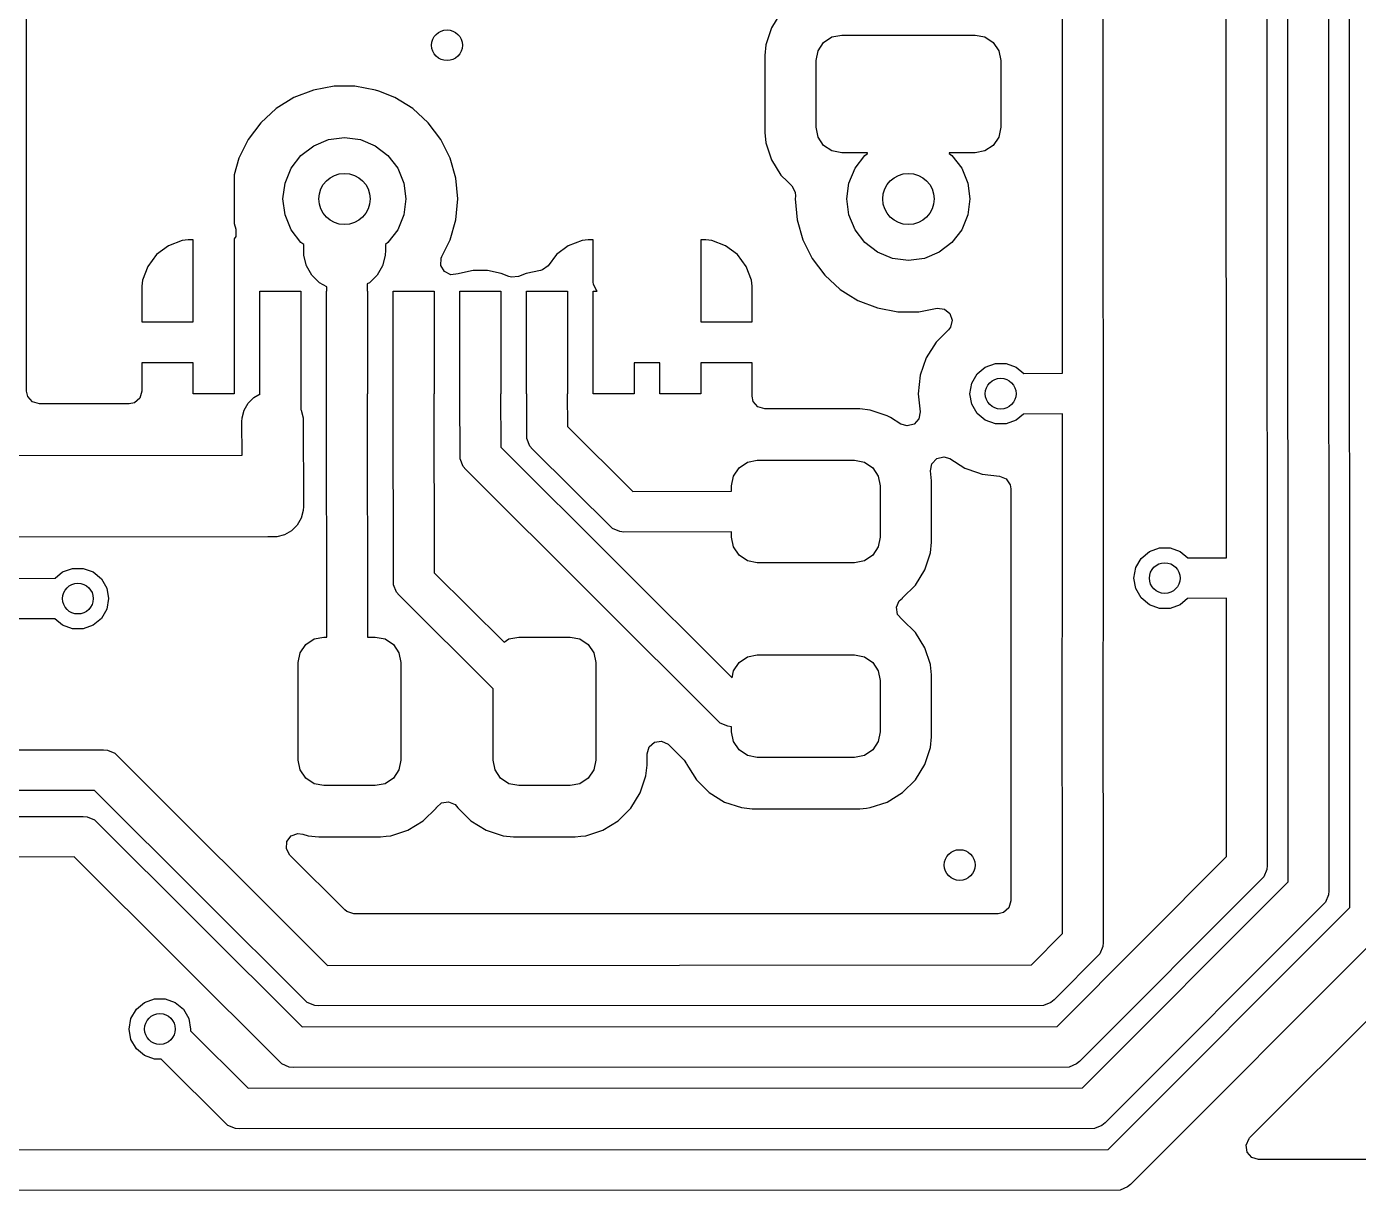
# Model space of a CAD drawing. Extents: x 123.7 to 187.7, y -113.5 to -73.6.
# Drawn here: x 160.58 to 173.57, y -99.71 to -88.36 of the extents above; entities that cross this region are included whole.
import ezdxf

# ---------------------------------------------------------------- set-up
doc = ezdxf.new("R2010")
doc.units = 0
doc.layers.add('BLACK', color=7, linetype='CONTINUOUS')

msp = doc.modelspace()

# ---------------------------------------------------------------- linework, layer by layer
at = {"layer": 'BLACK', "linetype": 'CONTINUOUS'}
for p, q in [((160.578, -91.9155), (160.578, -84.862083)), ((171.073657, -85.200982), (171.0775, -94.34)), ((170.680233, -91.740903), (170.677532, -85.318351)), ((173.481294, -96.953481), (173.477529, -87.117906)), ((173.273657, -87.24951), (173.2775, -96.791472)), ((172.881292, -96.704976), (172.877531, -87.366436)), ((172.673657, -87.498038), (172.6775, -96.542944)), ((172.28005, -93.540904), (172.277533, -87.614965)), ((167.934789, -88.221342), (167.842687, -88.370663)), ((167.842615, -88.37088), (167.787501, -88.537203)), ((167.842685, -88.370668), (167.842615, -88.37088)), ((167.842687, -88.370663), (167.842685, -88.370668)), ((168.431829, -88.45903), (168.5275, -88.44)), ((168.5275, -88.44), (169.8275, -88.44)), ((169.8275, -88.44), (169.923171, -88.45903)), ((167.7875, -88.537204), (167.777, -88.639983)), ((167.787501, -88.537204), (167.7875, -88.537204)), ((167.787501, -88.537203), (167.787501, -88.537204)), ((168.29653, -88.594329), (168.350723, -88.513223)), ((168.350723, -88.513223), (168.431829, -88.45903)), ((169.923171, -88.45903), (170.004277, -88.513223)), ((170.004277, -88.513223), (170.05847, -88.594329)), ((167.777, -88.639983), (167.777, -89.390001)), ((168.2775, -88.69), (168.29653, -88.594329)), ((168.2775, -89.34), (168.2775, -88.69)), ((170.05847, -88.594329), (170.0775, -88.69)), ((170.0775, -88.69), (170.0775, -89.34)), ((163.575524, -88.9395), (163.375044, -88.976976)), ((163.779476, -88.9395), (163.575524, -88.9395)), ((163.979956, -88.976976), (163.779476, -88.9395)), ((163.184857, -89.050655), (163.01146, -89.158017)), ((163.184864, -89.050651), (163.184857, -89.050655)), ((163.375041, -88.976977), (163.184864, -89.050651)), ((163.375044, -88.976976), (163.375041, -88.976976)), ((163.375041, -88.976976), (163.375041, -88.976977)), ((164.012284, -88.9895), (163.979956, -88.976976)), ((164.170135, -89.050651), (164.012284, -88.9895)), ((164.170142, -89.050655), (164.170135, -89.050651)), ((164.343539, -89.158017), (164.170142, -89.050655)), ((163.011458, -89.158019), (162.860737, -89.295418)), ((163.01146, -89.158017), (163.011458, -89.158019)), ((164.343541, -89.158019), (164.343539, -89.158017)), ((164.494262, -89.295418), (164.343541, -89.158019)), ((162.860737, -89.295418), (162.737827, -89.458178)), ((164.494264, -89.295421), (164.494262, -89.295418)), ((164.617173, -89.458179), (164.494264, -89.295421)), ((168.29653, -89.435671), (168.2775, -89.34)), ((170.0775, -89.34), (170.05847, -89.435671)), ((162.737827, -89.458178), (162.646922, -89.640739)), ((163.3775, -89.520385), (163.522209, -89.460445)), ((163.522209, -89.460445), (163.6775, -89.44)), ((163.6775, -89.44), (163.832791, -89.460445)), ((163.832791, -89.460445), (163.9775, -89.520385)), ((164.634739, -89.493457), (164.617173, -89.458179)), ((167.777, -89.390001), (167.777001, -89.390019)), ((167.777001, -89.390019), (167.7875, -89.492796)), ((168.350723, -89.516777), (168.29653, -89.435671)), ((170.05847, -89.435671), (170.004277, -89.516777)), ((163.157885, -89.74), (163.253236, -89.615736)), ((163.253236, -89.615736), (163.3775, -89.520385)), ((163.9775, -89.520385), (164.101764, -89.615736)), ((164.101764, -89.615736), (164.197115, -89.74)), ((164.707823, -89.64023), (164.634739, -89.493457)), ((167.7875, -89.492796), (167.787501, -89.492799)), ((167.787501, -89.492799), (167.838565, -89.646897)), ((168.431829, -89.57097), (168.350723, -89.516777)), ((168.5275, -89.59), (168.431829, -89.57097)), ((168.779327, -89.59), (168.5275, -89.59)), ((168.657885, -89.74), (168.753236, -89.615736)), ((168.753236, -89.615736), (168.779344, -89.595702)), ((168.779344, -89.595702), (168.779327, -89.59)), ((169.8275, -89.59), (169.57607, -89.59)), ((169.57607, -89.59), (169.576089, -89.596035)), ((169.576089, -89.596035), (169.601764, -89.615736)), ((169.601764, -89.615736), (169.697115, -89.74)), ((169.923171, -89.57097), (169.8275, -89.59)), ((170.004277, -89.516777), (169.923171, -89.57097)), ((162.646917, -89.640752), (162.600782, -89.802892)), ((162.646922, -89.640739), (162.646917, -89.640752)), ((163.097945, -89.884709), (163.157885, -89.74)), ((164.197115, -89.74), (164.257055, -89.884709)), ((164.708082, -89.64075), (164.707823, -89.64023)), ((164.763897, -89.836917), (164.708082, -89.64075)), ((167.838565, -89.646897), (167.842686, -89.659334)), ((167.842686, -89.659334), (167.934788, -89.808656)), ((168.597945, -89.884709), (168.657885, -89.74)), ((169.697115, -89.74), (169.757055, -89.884709)), ((162.600782, -89.802892), (162.601282, -90.278859)), ((164.782715, -90.04), (164.763897, -89.836917)), ((167.934788, -89.808656), (167.997138, -89.871006)), ((167.997138, -89.871006), (168.039083, -89.912951)), ((163.0775, -90.04), (163.097945, -89.884709)), ((164.257055, -89.884709), (164.2775, -90.04)), ((168.039083, -89.912951), (168.072567, -89.974274)), ((168.072567, -89.974274), (168.074872, -90.01207)), ((168.5775, -90.04), (168.597945, -89.884709)), ((169.757055, -89.884709), (169.7775, -90.04)), ((163.097945, -90.195291), (163.0775, -90.04)), ((164.2775, -90.04), (164.257055, -90.195291)), ((164.763897, -90.243083), (164.782715, -90.04)), ((168.074872, -90.01207), (168.072285, -90.039995)), ((168.072285, -90.039995), (168.072285, -90.04)), ((168.072285, -90.04), (168.091102, -90.243082)), ((168.597945, -90.195291), (168.5775, -90.04)), ((169.7775, -90.04), (169.757055, -90.195291)), ((163.157885, -90.34), (163.097945, -90.195291)), ((164.257055, -90.195291), (164.197115, -90.34)), ((164.708082, -90.43925), (164.763897, -90.243083)), ((168.091102, -90.243082), (168.146917, -90.439247)), ((168.657885, -90.34), (168.597945, -90.195291)), ((169.757055, -90.195291), (169.697115, -90.34)), ((162.601282, -90.278859), (162.617303, -90.335168)), ((162.617303, -90.335168), (162.616715, -90.405035)), ((163.253236, -90.464264), (163.157885, -90.34)), ((164.197115, -90.34), (164.101764, -90.464264)), ((168.753236, -90.464264), (168.657885, -90.34)), ((169.697115, -90.34), (169.601764, -90.464264)), ((161.960406, -90.496649), (161.845312, -90.582809)), ((161.960413, -90.496645), (161.960406, -90.496649)), ((162.09512, -90.446403), (161.960413, -90.496645)), ((162.095127, -90.446401), (162.09512, -90.446403)), ((162.154655, -90.44), (162.095127, -90.446401)), ((162.2025, -90.44), (162.154655, -90.44)), ((162.2025, -90.94), (162.2025, -90.44)), ((162.616715, -90.405035), (162.6025, -90.428765)), ((162.6025, -90.428765), (162.6025, -90.847981)), ((163.280257, -90.484998), (163.253236, -90.464264)), ((163.280922, -90.59221), (163.280257, -90.484998)), ((164.101764, -90.464264), (164.077147, -90.483152)), ((164.077147, -90.483152), (164.0775, -90.54)), ((164.636599, -90.582809), (164.708082, -90.43925)), ((165.860406, -90.496649), (165.745312, -90.582809)), ((165.860413, -90.496645), (165.860406, -90.496649)), ((165.99512, -90.446403), (165.860413, -90.496645)), ((165.995127, -90.446401), (165.99512, -90.446403)), ((166.054655, -90.44), (165.995127, -90.446401)), ((166.1025, -90.44), (166.054655, -90.44)), ((166.1025, -90.847981), (166.1025, -90.44)), ((167.200344, -90.44), (167.1525, -90.44)), ((167.1525, -90.44), (167.1525, -90.94)), ((167.259872, -90.446401), (167.200344, -90.44)), ((167.259879, -90.446403), (167.259872, -90.446401)), ((167.394586, -90.496645), (167.259879, -90.446403)), ((167.394593, -90.496649), (167.394586, -90.496645)), ((167.509687, -90.582809), (167.394593, -90.496649)), ((168.146917, -90.439247), (168.146922, -90.43926)), ((168.146922, -90.43926), (168.237827, -90.621821)), ((168.8775, -90.559615), (168.753236, -90.464264)), ((169.601764, -90.464264), (169.4775, -90.559615)), ((161.845309, -90.582812), (161.759149, -90.697906)), ((161.845312, -90.582809), (161.845309, -90.582812)), ((163.307948, -90.693073), (163.280922, -90.59221)), ((164.074078, -90.59221), (164.047052, -90.693073)), ((164.0775, -90.54), (164.074078, -90.59221)), ((164.617995, -90.687732), (164.62049, -90.617907)), ((164.62049, -90.617907), (164.627144, -90.601796)), ((164.627144, -90.601796), (164.636599, -90.582809)), ((165.745312, -90.582809), (165.664273, -90.691062)), ((167.50969, -90.582812), (167.509687, -90.582809)), ((167.59585, -90.697906), (167.50969, -90.582812)), ((168.237827, -90.621821), (168.360737, -90.784581)), ((169.022209, -90.619555), (168.8775, -90.559615)), ((169.1775, -90.64), (169.022209, -90.619555)), ((169.332791, -90.619555), (169.1775, -90.64)), ((169.4775, -90.559615), (169.332791, -90.619555)), ((161.759145, -90.697913), (161.708903, -90.83262)), ((161.759149, -90.697906), (161.759145, -90.697913)), ((163.360159, -90.783505), (163.307948, -90.693073)), ((163.433995, -90.857341), (163.360159, -90.783505)), ((163.994841, -90.783505), (163.921005, -90.857341)), ((164.047052, -90.693073), (163.994841, -90.783505)), ((164.653647, -90.747822), (164.617995, -90.687732)), ((164.716125, -90.779097), (164.653647, -90.747822)), ((164.785593, -90.77163), (164.716125, -90.779097)), ((164.798172, -90.76642), (164.785593, -90.77163)), ((164.798173, -90.766419), (164.798172, -90.76642)), ((164.798175, -90.766419), (164.798173, -90.766419)), ((164.798178, -90.766418), (164.798175, -90.766419)), ((164.933505, -90.7395), (164.798178, -90.766418)), ((164.933507, -90.7395), (164.933505, -90.7395)), ((165.071493, -90.7395), (164.933507, -90.7395)), ((165.071495, -90.7395), (165.071493, -90.7395)), ((165.206821, -90.766418), (165.071495, -90.7395)), ((165.206828, -90.76642), (165.206821, -90.766418)), ((165.280055, -90.796751), (165.206828, -90.76642)), ((165.448172, -90.76642), (165.374949, -90.796749)), ((165.448174, -90.766419), (165.448172, -90.76642)), ((165.448178, -90.766418), (165.448174, -90.766419)), ((165.589199, -90.738367), (165.448178, -90.766418)), ((165.608339, -90.732932), (165.589199, -90.738367)), ((165.664273, -90.691062), (165.608339, -90.732932)), ((167.595854, -90.697913), (167.59585, -90.697906)), ((167.646096, -90.83262), (167.595854, -90.697913)), ((168.360737, -90.784581), (168.511458, -90.92198)), ((161.708901, -90.832627), (161.7025, -90.892155)), ((161.7025, -90.892155), (161.7025, -91.24)), ((161.708903, -90.83262), (161.708901, -90.832627)), ((162.6025, -90.847981), (162.601881, -90.850088)), ((162.601881, -90.850088), (162.601976, -90.94)), ((163.503898, -90.8977), (163.433995, -90.857341)), ((163.504077, -90.94), (163.503898, -90.8977)), ((163.921005, -90.857341), (163.9001, -90.869409)), ((163.9001, -90.869409), (163.900398, -90.94)), ((165.305482, -90.804217), (165.280055, -90.796751)), ((165.374949, -90.796749), (165.305482, -90.804217)), ((166.105334, -90.874339), (166.1025, -90.847981)), ((166.138819, -90.935662), (166.105334, -90.874339)), ((167.646098, -90.832627), (167.646096, -90.83262)), ((167.652499, -90.892155), (167.646098, -90.832627)), ((167.6525, -90.892172), (167.652499, -90.892155)), ((167.6525, -91.24), (167.6525, -90.892172)), ((162.2025, -91.24), (162.2025, -90.94)), ((162.601976, -90.94), (162.6025, -90.94)), ((162.6025, -90.94), (162.6025, -91.94)), ((162.8525, -91.94), (162.8525, -90.94)), ((162.8525, -90.94), (163.2525, -90.94)), ((163.2525, -90.94), (163.2525, -91.94)), ((163.5025, -91.94), (163.5025, -90.94)), ((163.5025, -90.94), (163.504077, -90.94)), ((163.900398, -90.94), (163.9025, -90.94)), ((163.9025, -90.94), (163.9025, -91.94)), ((164.1525, -91.94), (164.1525, -90.94)), ((164.1525, -90.94), (164.5525, -90.94)), ((164.5525, -90.94), (164.5525, -91.94)), ((164.8025, -91.94), (164.8025, -90.94)), ((164.8025, -90.94), (165.2025, -90.94)), ((165.2025, -90.94), (165.2025, -91.94)), ((165.4525, -91.94), (165.4525, -90.94)), ((165.4525, -90.94), (165.8525, -90.94)), ((165.8525, -90.94), (165.8525, -91.94)), ((166.1025, -91.94), (166.1025, -90.94)), ((166.1025, -90.94), (166.143157, -90.94)), ((166.143157, -90.94), (166.138819, -90.935662)), ((167.1525, -90.94), (167.1525, -91.24)), ((168.511458, -90.92198), (168.51146, -90.921982)), ((168.51146, -90.921982), (168.590083, -90.970663)), ((168.590083, -90.970663), (168.684863, -91.029348)), ((168.684863, -91.029348), (168.875044, -91.103024)), ((168.875044, -91.103024), (169.075524, -91.1405)), ((169.075524, -91.1405), (169.075526, -91.1405)), ((169.075526, -91.1405), (169.279474, -91.1405)), ((169.279474, -91.1405), (169.279476, -91.1405)), ((169.279476, -91.1405), (169.45832, -91.107068)), ((169.45832, -91.107068), (169.527832, -91.114099)), ((169.527832, -91.114099), (169.58251, -91.157596)), ((169.58251, -91.157596), (169.604993, -91.22375)), ((161.7025, -91.24), (162.2025, -91.24)), ((167.1525, -91.24), (167.6525, -91.24)), ((169.58814, -91.291557), (169.568784, -91.316638)), ((169.604993, -91.22375), (169.58814, -91.291557)), ((169.568784, -91.316638), (169.447683, -91.437739)), ((169.447683, -91.437739), (169.351711, -91.590476)), ((162.2025, -91.64), (161.7025, -91.64)), ((161.7025, -91.64), (161.7025, -91.9155)), ((162.2025, -91.94), (162.2025, -91.64)), ((166.7525, -91.64), (166.5025, -91.64)), ((166.5025, -91.64), (166.5025, -91.94)), ((166.7525, -91.94), (166.7525, -91.64)), ((167.6525, -91.64), (167.1525, -91.64)), ((167.1525, -91.64), (167.1525, -91.94)), ((167.6525, -91.9655), (167.6525, -91.64)), ((169.351711, -91.590476), (169.292131, -91.760745)), ((169.847687, -91.747164), (169.9275, -91.680192)), ((169.9275, -91.680192), (170.025406, -91.644558)), ((170.025406, -91.644558), (170.129594, -91.644558)), ((170.129594, -91.644558), (170.2275, -91.680192)), ((170.2275, -91.680192), (170.301917, -91.742636)), ((169.29213, -91.76075), (169.271935, -91.939996)), ((169.292131, -91.760745), (169.29213, -91.76075)), ((169.795592, -91.837394), (169.847687, -91.747164)), ((170.301917, -91.742636), (170.680233, -91.740903)), ((160.589206, -91.967011), (160.578, -91.9155)), ((161.7025, -91.9155), (161.682815, -91.982539)), ((162.6025, -91.94), (162.2025, -91.94)), ((162.794872, -91.976994), (162.854404, -91.942622)), ((162.854395, -91.94), (162.8525, -91.94)), ((162.854404, -91.942622), (162.854395, -91.94)), ((163.2525, -91.94), (163.2507, -91.94)), ((163.2507, -91.94), (163.251284, -92.094342)), ((163.503032, -91.94), (163.5025, -91.94)), ((163.505557, -94.315), (163.503032, -91.94)), ((163.9025, -91.94), (163.89923, -91.94)), ((163.89923, -91.94), (163.901756, -94.315)), ((164.153313, -91.94), (164.1525, -91.94)), ((164.156343, -93.804018), (164.153313, -91.94)), ((164.5525, -91.94), (164.549533, -91.94)), ((164.549533, -91.94), (164.552373, -93.687095)), ((164.804189, -91.94), (164.8025, -91.94)), ((164.806343, -92.577546), (164.804189, -91.94)), ((165.2025, -91.94), (165.200478, -91.94)), ((165.200478, -91.94), (165.202236, -92.460662)), ((165.454546, -91.94), (165.4525, -91.94)), ((165.456343, -92.379018), (165.454546, -91.94)), ((165.8525, -91.94), (165.850863, -91.94)), ((165.850863, -91.94), (165.852179, -92.261654)), ((166.5025, -91.94), (166.1025, -91.94)), ((167.1525, -91.94), (166.7525, -91.94)), ((169.271935, -91.939996), (169.271935, -91.940004)), ((169.271935, -91.940004), (169.291878, -92.117014)), ((169.7775, -91.94), (169.795592, -91.837394)), ((169.795592, -92.042606), (169.7775, -91.94)), ((160.634961, -92.019815), (160.589206, -91.967011)), ((160.702, -92.0395), (160.634961, -92.019815)), ((161.5785, -92.0395), (160.702, -92.0395)), ((161.630011, -92.028294), (161.5785, -92.0395)), ((161.682815, -91.982539), (161.630011, -92.028294)), ((162.700336, -92.100195), (162.739494, -92.032372)), ((162.739494, -92.032372), (162.794872, -91.976994)), ((167.663706, -92.017011), (167.6525, -91.9655)), ((167.709461, -92.069815), (167.663706, -92.017011)), ((167.7765, -92.0895), (167.709461, -92.069815)), ((169.847687, -92.132836), (169.795592, -92.042606)), ((162.6775, -92.215), (162.680067, -92.175842)), ((162.680067, -92.175842), (162.700336, -92.100195)), ((163.251284, -92.094342), (163.254664, -92.100195)), ((163.254664, -92.100195), (163.274933, -92.175842)), ((163.274933, -92.175842), (163.2775, -93.04)), ((168.702516, -92.0895), (167.7765, -92.0895)), ((168.805295, -92.1), (168.702516, -92.0895)), ((168.805297, -92.100001), (168.805295, -92.1)), ((168.970362, -92.154698), (168.805297, -92.100001)), ((168.971831, -92.155185), (168.970362, -92.154698)), ((168.971836, -92.155187), (168.971831, -92.155185)), ((169.001221, -92.173312), (168.971836, -92.155187)), ((169.103562, -92.236436), (169.001221, -92.173312)), ((169.279823, -92.185836), (169.232474, -92.237215)), ((169.291878, -92.117014), (169.279823, -92.185836)), ((169.9275, -92.199808), (169.847687, -92.132836)), ((170.025406, -92.235442), (169.9275, -92.199808)), ((170.2275, -92.199808), (170.129594, -92.235442)), ((170.299989, -92.13898), (170.2275, -92.199808)), ((170.6804, -92.137238), (170.299989, -92.13898)), ((170.68131, -94.301313), (170.6804, -92.137238)), ((162.678466, -92.540238), (162.6775, -92.215)), ((165.852179, -92.261654), (166.488534, -92.893578)), ((169.164863, -92.254839), (169.103562, -92.236436)), ((169.232474, -92.237215), (169.164863, -92.254839)), ((170.129594, -92.235442), (170.025406, -92.235442)), ((165.202236, -92.460662), (167.458143, -94.711629)), ((165.486206, -92.451114), (165.456343, -92.379018)), ((165.511079, -92.481421), (165.486206, -92.451114)), ((160.245073, -92.543158), (162.678466, -92.540238)), ((164.836206, -92.649642), (164.806343, -92.577546)), ((166.291386, -93.256294), (165.511079, -92.481421)), ((167.606829, -92.60903), (167.7025, -92.59)), ((167.7025, -92.59), (168.6525, -92.59)), ((168.6525, -92.59), (168.748171, -92.60903)), ((169.405742, -92.623158), (169.453623, -92.572274)), ((169.453623, -92.572274), (169.521413, -92.555353)), ((169.521413, -92.555353), (169.582302, -92.574254)), ((169.582302, -92.574254), (169.727978, -92.665789)), ((164.861079, -92.679949), (164.836206, -92.649642)), ((167.342858, -95.156294), (164.861079, -92.679949)), ((167.47153, -92.744329), (167.525723, -92.663223)), ((167.525723, -92.663223), (167.606829, -92.60903)), ((168.748171, -92.60903), (168.829277, -92.663223)), ((168.829277, -92.663223), (168.88347, -92.744329)), ((169.392973, -92.691848), (169.405742, -92.623158)), ((169.402999, -92.789992), (169.392973, -92.691848)), ((169.727978, -92.665789), (169.851917, -92.709157)), ((169.851917, -92.709157), (169.898245, -92.725368)), ((169.898245, -92.725368), (169.89825, -92.725369)), ((169.89825, -92.725369), (170.066883, -92.744369)), ((167.4525, -92.84), (167.47153, -92.744329)), ((167.4525, -92.891535), (167.4525, -92.84)), ((168.88347, -92.744329), (168.9025, -92.84)), ((168.9025, -92.84), (168.9025, -93.34)), ((169.403, -93.390009), (169.402999, -92.789992)), ((170.066883, -92.744369), (170.131297, -92.771435)), ((170.131297, -92.771435), (170.170852, -92.82903)), ((170.170852, -92.82903), (170.177, -92.867589)), ((166.488534, -92.893578), (167.4525, -92.891535)), ((170.177, -92.867589), (170.177, -96.8905)), ((163.274933, -93.079158), (163.254664, -93.154805)), ((163.2775, -93.04), (163.274933, -93.079158)), ((163.215506, -93.222628), (163.160128, -93.278006)), ((163.254664, -93.154805), (163.215506, -93.222628)), ((162.92971, -93.336578), (160.0775, -93.34)), ((162.93243, -93.335849), (162.92971, -93.336578)), ((162.938342, -93.337433), (162.93243, -93.335849)), ((163.016658, -93.337433), (162.938342, -93.337433)), ((163.092305, -93.317164), (163.016658, -93.337433)), ((163.160128, -93.278006), (163.092305, -93.317164)), ((166.363482, -93.286157), (166.291386, -93.256294)), ((166.4025, -93.29), (166.363482, -93.286157)), ((167.4525, -93.287775), (166.4025, -93.29)), ((167.4525, -93.34), (167.4525, -93.287775)), ((167.47153, -93.435671), (167.4525, -93.34)), ((168.9025, -93.34), (168.88347, -93.435671)), ((167.525723, -93.516777), (167.47153, -93.435671)), ((168.88347, -93.435671), (168.829277, -93.516777)), ((169.337314, -93.659334), (169.392499, -93.492797)), ((169.392499, -93.492797), (169.403, -93.390009)), ((171.447687, -93.547164), (171.5275, -93.480192)), ((171.5275, -93.480192), (171.625406, -93.444558)), ((171.625406, -93.444558), (171.729594, -93.444558)), ((171.729594, -93.444558), (171.8275, -93.480192)), ((171.8275, -93.480192), (171.901917, -93.542636)), ((167.606829, -93.57097), (167.525723, -93.516777)), ((167.7025, -93.59), (167.606829, -93.57097)), ((168.6525, -93.59), (167.7025, -93.59)), ((168.748171, -93.57097), (168.6525, -93.59)), ((168.829277, -93.516777), (168.748171, -93.57097)), ((171.3775, -93.74), (171.395592, -93.637394)), ((171.395592, -93.637394), (171.447687, -93.547164)), ((171.901917, -93.542636), (172.28005, -93.540904)), ((160.032113, -93.743432), (160.855355, -93.740729)), ((160.855355, -93.740729), (160.9275, -93.680192)), ((160.9275, -93.680192), (161.025406, -93.644558)), ((161.025406, -93.644558), (161.129594, -93.644558)), ((161.129594, -93.644558), (161.2275, -93.680192)), ((161.2275, -93.680192), (161.307313, -93.747164)), ((161.307313, -93.747164), (161.359408, -93.837394)), ((164.552373, -93.687095), (165.234062, -94.365946)), ((169.245212, -93.808656), (169.337314, -93.659334)), ((171.395592, -93.842606), (171.3775, -93.74)), ((161.359408, -93.837394), (161.3775, -93.94)), ((164.186206, -93.876114), (164.156343, -93.804018)), ((164.211079, -93.906421), (164.186206, -93.876114)), ((169.121156, -93.932712), (169.245212, -93.808656)), ((171.447687, -93.932836), (171.395592, -93.842606)), ((161.3775, -93.94), (161.359408, -94.042606)), ((165.1275, -94.819026), (164.211079, -93.906421)), ((169.060372, -94.024632), (169.088213, -93.960549)), ((169.071596, -94.093594), (169.060372, -94.024632)), ((169.088213, -93.960549), (169.118317, -93.934462)), ((169.118317, -93.934462), (169.121156, -93.932712)), ((171.5275, -93.999808), (171.447687, -93.932836)), ((171.625406, -94.035442), (171.5275, -93.999808)), ((171.8275, -93.999808), (171.729594, -94.035442)), ((171.899989, -93.93898), (171.8275, -93.999808)), ((172.280219, -93.937239), (171.899989, -93.93898)), ((172.281289, -96.456477), (172.280219, -93.937239)), ((160.852677, -94.137023), (159.94613, -94.14)), ((160.9275, -94.199808), (160.852677, -94.137023)), ((161.307313, -94.132836), (161.2275, -94.199808)), ((161.359408, -94.042606), (161.307313, -94.132836)), ((169.115663, -94.142585), (169.071596, -94.093594)), ((169.115489, -94.142807), (169.115663, -94.142585)), ((169.116783, -94.14383), (169.115489, -94.142807)), ((169.118319, -94.145538), (169.116783, -94.14383)), ((169.121156, -94.147288), (169.118319, -94.145538)), ((169.245212, -94.271344), (169.121156, -94.147288)), ((171.729594, -94.035442), (171.625406, -94.035442)), ((161.025406, -94.235442), (160.9275, -94.199808)), ((161.129594, -94.235442), (161.025406, -94.235442)), ((161.2275, -94.199808), (161.129594, -94.235442)), ((169.337314, -94.420666), (169.245212, -94.271344)), ((163.24653, -94.469329), (163.300723, -94.388223)), ((163.300723, -94.388223), (163.381829, -94.33403)), ((163.381829, -94.33403), (163.4775, -94.315)), ((163.4775, -94.315), (163.505557, -94.315)), ((163.901756, -94.315), (163.9775, -94.315)), ((163.9775, -94.315), (164.073171, -94.33403)), ((164.073171, -94.33403), (164.154277, -94.388223)), ((164.154277, -94.388223), (164.20847, -94.469329)), ((165.234062, -94.365946), (165.281829, -94.33403)), ((165.281829, -94.33403), (165.3775, -94.315)), ((165.3775, -94.315), (165.8775, -94.315)), ((165.8775, -94.315), (165.973171, -94.33403)), ((165.973171, -94.33403), (166.054277, -94.388223)), ((166.054277, -94.388223), (166.10847, -94.469329)), ((169.391485, -94.584144), (169.337314, -94.420666)), ((170.6775, -94.34), (170.68131, -94.301313)), ((170.681182, -97.20856), (170.6775, -94.34)), ((171.0775, -94.34), (171.073755, -94.378013)), ((171.073755, -94.378013), (171.0775, -97.294416)), ((163.2275, -94.565), (163.24653, -94.469329)), ((164.20847, -94.469329), (164.2275, -94.565)), ((166.10847, -94.469329), (166.1275, -94.565)), ((167.525723, -94.563223), (167.606829, -94.50903)), ((167.606829, -94.50903), (167.7025, -94.49)), ((167.7025, -94.49), (168.6525, -94.49)), ((168.6525, -94.49), (168.748171, -94.50903)), ((168.748171, -94.50903), (168.829277, -94.563223)), ((163.2275, -95.515), (163.2275, -94.565)), ((164.2275, -94.565), (164.2275, -95.515)), ((166.1275, -94.565), (166.1275, -95.515)), ((167.458143, -94.711629), (167.47153, -94.644329)), ((167.47153, -94.644329), (167.525723, -94.563223)), ((168.829277, -94.563223), (168.88347, -94.644329)), ((168.88347, -94.644329), (168.9025, -94.74)), ((169.392498, -94.5872), (169.391485, -94.584144)), ((169.392499, -94.587203), (169.392498, -94.5872)), ((169.402291, -94.683065), (169.392499, -94.587203)), ((168.9025, -94.74), (168.9025, -95.24)), ((169.402999, -94.689992), (169.402291, -94.683065)), ((169.403, -95.290009), (169.402999, -94.689992)), ((165.1275, -95.515), (165.1275, -94.819026)), ((167.414954, -95.186157), (167.342858, -95.156294)), ((167.4525, -95.189855), (167.414954, -95.186157)), ((167.4525, -95.24), (167.4525, -95.189855)), ((166.700487, -95.341253), (166.769645, -95.331309)), ((166.769645, -95.331309), (166.833201, -95.360333)), ((167.47153, -95.335671), (167.4525, -95.24)), ((168.9025, -95.24), (168.88347, -95.335671)), ((169.392499, -95.392797), (169.403, -95.290009)), ((159.192093, -95.417902), (161.326028, -95.415)), ((161.326028, -95.415), (161.365046, -95.418843)), ((161.365046, -95.418843), (161.437142, -95.448706)), ((161.437142, -95.448706), (163.512505, -97.518774)), ((166.627999, -95.454045), (166.647683, -95.387008)), ((166.628, -95.565009), (166.627999, -95.454045)), ((166.647683, -95.387008), (166.700487, -95.341253)), ((166.833201, -95.360333), (166.83968, -95.366366)), ((166.83968, -95.366366), (166.98949, -95.516176)), ((167.525723, -95.416777), (167.47153, -95.335671)), ((167.606829, -95.47097), (167.525723, -95.416777)), ((168.829277, -95.416777), (168.748171, -95.47097)), ((168.88347, -95.335671), (168.829277, -95.416777)), ((169.337314, -95.559334), (169.392499, -95.392797)), ((163.24653, -95.610671), (163.2275, -95.515)), ((164.2275, -95.515), (164.20847, -95.610671)), ((165.14653, -95.610671), (165.1275, -95.515)), ((166.1275, -95.515), (166.10847, -95.610671)), ((166.617499, -95.667797), (166.628, -95.565009)), ((166.98949, -95.516176), (167.01265, -95.553716)), ((167.01265, -95.553716), (167.014636, -95.552791)), ((167.014636, -95.552791), (167.017687, -95.559336)), ((167.017687, -95.559336), (167.034132, -95.585998)), ((167.034132, -95.585998), (167.109788, -95.708656)), ((167.7025, -95.49), (167.606829, -95.47097)), ((168.6525, -95.49), (167.7025, -95.49)), ((168.748171, -95.47097), (168.6525, -95.49)), ((169.245212, -95.708656), (169.337314, -95.559334)), ((163.300723, -95.691777), (163.24653, -95.610671)), ((163.381829, -95.74597), (163.300723, -95.691777)), ((164.154277, -95.691777), (164.073171, -95.74597)), ((164.20847, -95.610671), (164.154277, -95.691777)), ((165.200723, -95.691777), (165.14653, -95.610671)), ((165.281829, -95.74597), (165.200723, -95.691777)), ((166.054277, -95.691777), (165.973171, -95.74597)), ((166.10847, -95.610671), (166.054277, -95.691777)), ((166.562314, -95.834334), (166.617499, -95.667797)), ((167.109788, -95.708656), (167.233844, -95.832712)), ((169.121156, -95.832712), (169.245212, -95.708656)), ((161.239654, -95.811327), (159.181889, -95.814126)), ((163.314522, -97.880902), (161.239654, -95.811327)), ((163.4775, -95.765), (163.381829, -95.74597)), ((163.9775, -95.765), (163.4775, -95.765)), ((164.073171, -95.74597), (163.9775, -95.765)), ((165.3775, -95.765), (165.281829, -95.74597)), ((165.8775, -95.765), (165.3775, -95.765)), ((165.973171, -95.74597), (165.8775, -95.765)), ((166.470212, -95.983656), (166.562314, -95.834334)), ((167.233844, -95.832712), (167.383166, -95.924814)), ((168.971834, -95.924814), (169.121156, -95.832712)), ((164.570212, -95.983656), (164.571961, -95.980819)), ((164.571961, -95.980819), (164.573669, -95.979283)), ((164.573669, -95.979283), (164.574693, -95.977989)), ((164.574693, -95.977989), (164.574914, -95.978163)), ((164.574914, -95.978163), (164.623906, -95.934096)), ((164.623906, -95.934096), (164.692868, -95.922872)), ((164.692868, -95.922872), (164.756951, -95.950713)), ((164.756951, -95.950713), (164.783037, -95.980817)), ((164.783037, -95.980817), (164.784788, -95.983656)), ((167.383166, -95.924814), (167.549703, -95.979999)), ((167.549703, -95.979999), (167.652491, -95.9905)), ((168.769497, -95.983656), (168.805297, -95.979999)), ((168.805297, -95.979999), (168.971834, -95.924814)), ((159.191738, -96.067832), (161.1275, -96.065)), ((161.1275, -96.065), (161.166518, -96.068843)), ((161.166518, -96.068843), (161.238614, -96.098706)), ((161.238614, -96.098706), (163.263977, -98.118779)), ((164.296834, -96.199814), (164.446156, -96.107712)), ((164.446156, -96.107712), (164.570212, -95.983656)), ((164.784788, -95.983656), (164.908844, -96.107712)), ((164.908844, -96.107712), (165.058166, -96.199814)), ((166.196834, -96.199814), (166.346156, -96.107712)), ((166.346156, -96.107712), (166.470212, -95.983656)), ((167.652491, -95.9905), (168.702508, -95.990499)), ((168.702508, -95.990499), (168.702516, -95.990498)), ((168.702516, -95.990498), (168.702519, -95.990498)), ((168.702519, -95.990498), (168.769497, -95.983656)), ((163.157625, -96.255622), (163.223089, -96.231205)), ((163.223089, -96.231205), (163.270937, -96.237182)), ((163.270937, -96.237182), (163.324703, -96.254999)), ((164.130297, -96.254999), (164.296834, -96.199814)), ((165.058166, -96.199814), (165.224703, -96.254999)), ((166.030297, -96.254999), (166.196834, -96.199814)), ((163.110769, -96.381247), (163.115753, -96.311555)), ((163.115753, -96.311555), (163.157625, -96.255622)), ((163.324703, -96.254999), (163.427491, -96.2655)), ((163.427491, -96.2655), (164.027508, -96.265499)), ((164.027508, -96.265499), (164.027516, -96.265498)), ((164.027516, -96.265498), (164.027519, -96.265498)), ((164.027519, -96.265498), (164.083802, -96.259748)), ((164.083802, -96.259748), (164.130297, -96.254999)), ((165.224703, -96.254999), (165.327491, -96.2655)), ((165.327491, -96.2655), (165.927508, -96.265499)), ((165.927508, -96.265499), (165.927516, -96.265498)), ((165.927516, -96.265498), (165.927519, -96.265498)), ((165.927519, -96.265498), (165.983802, -96.259748)), ((165.983802, -96.259748), (166.030297, -96.254999)), ((161.041142, -96.46134), (159.182224, -96.46406)), ((163.066386, -98.481294), (161.041142, -96.46134)), ((163.144254, -96.44257), (163.110769, -96.381247)), ((163.679865, -96.978181), (163.144254, -96.44257)), ((170.627728, -98.115039), (172.281289, -96.456477)), ((172.673657, -96.581962), (172.643794, -96.654058)), ((172.6775, -96.542944), (172.673657, -96.581962)), ((172.643794, -96.654058), (170.846865, -98.456421)), ((170.876304, -98.715035), (172.881292, -96.704976)), ((173.273657, -96.83049), (173.243794, -96.902586)), ((173.2775, -96.791472), (173.273657, -96.83049)), ((163.700507, -96.994815), (163.679865, -96.978181)), ((163.767546, -97.0145), (163.700507, -96.994815)), ((170.053, -97.0145), (163.767546, -97.0145)), ((170.104511, -97.003294), (170.053, -97.0145)), ((170.157315, -96.957539), (170.104511, -97.003294)), ((170.177, -96.8905), (170.157315, -96.957539)), ((173.243794, -96.902586), (171.095393, -99.056421)), ((171.124875, -99.315023), (173.481294, -96.953481)), ((170.378394, -97.515042), (170.681182, -97.20856)), ((173.843794, -97.151114), (171.343921, -99.656421)), ((171.043794, -97.40553), (170.598337, -97.856421)), ((171.073657, -97.333434), (171.043794, -97.40553)), ((171.0775, -97.294416), (171.073657, -97.333434)), ((163.512505, -97.518774), (170.378394, -97.515042)), ((172.505338, -99.202819), (174.221612, -97.486545)), ((161.647687, -97.947164), (161.7275, -97.880192)), ((161.7275, -97.880192), (161.825406, -97.844558)), ((161.825406, -97.844558), (161.929594, -97.844558)), ((161.929594, -97.844558), (162.0275, -97.880192)), ((162.0275, -97.880192), (162.107313, -97.947164)), ((163.314914, -97.881294), (163.314522, -97.880902)), ((163.38701, -97.911157), (163.314914, -97.881294)), ((163.426028, -97.915), (163.38701, -97.911157)), ((170.495934, -97.911157), (163.426028, -97.915)), ((170.56803, -97.881294), (170.495934, -97.911157)), ((170.568031, -97.881293), (170.56803, -97.881294)), ((170.598337, -97.856421), (170.568031, -97.881293)), ((161.5775, -98.14), (161.595592, -98.037394)), ((161.595592, -98.037394), (161.647687, -97.947164)), ((162.107313, -97.947164), (162.159408, -98.037394)), ((162.159408, -98.037394), (162.1775, -98.14)), ((161.595592, -98.242606), (161.5775, -98.14)), ((162.1775, -98.14), (162.174301, -98.15814)), ((162.174301, -98.15814), (162.738755, -98.718785)), ((163.263977, -98.118779), (170.627728, -98.115039)), ((161.647687, -98.332836), (161.595592, -98.242606)), ((161.7275, -98.399808), (161.647687, -98.332836)), ((161.825406, -98.435442), (161.7275, -98.399808)), ((161.891146, -98.435442), (161.825406, -98.435442)), ((162.541386, -99.081294), (161.891146, -98.435442)), ((163.138482, -98.511157), (163.066386, -98.481294)), ((163.1775, -98.515), (163.138482, -98.511157)), ((170.744462, -98.511157), (163.1775, -98.515)), ((170.816558, -98.481294), (170.744462, -98.511157)), ((170.846865, -98.456421), (170.816558, -98.481294)), ((162.738755, -98.718785), (170.876304, -98.715035)), ((162.613482, -99.111157), (162.541386, -99.081294)), ((171.065086, -99.081294), (170.99299, -99.111157)), ((171.095393, -99.056421), (171.065086, -99.081294)), ((162.6525, -99.115), (162.613482, -99.111157)), ((170.99299, -99.111157), (162.6525, -99.115)), ((172.470281, -99.272853), (172.499306, -99.209297)), ((172.499306, -99.209297), (172.505338, -99.202819)), ((159.195763, -99.318632), (171.124875, -99.315023)), ((172.480225, -99.342011), (172.470281, -99.272853)), ((172.52598, -99.394815), (172.480225, -99.342011)), ((172.593019, -99.4145), (172.52598, -99.394815)), ((175.966977, -99.4145), (172.593019, -99.4145)), ((171.241518, -99.711157), (159.178471, -99.714806)), ((171.313614, -99.681294), (171.241518, -99.711157)), ((171.343921, -99.656421), (171.313614, -99.681294))]:
    msp.add_line(p, q, dxfattribs=at)
at = {"layer": 'BLACK'}
for centre, radius in [((164.6775, -88.54), 0.15), ((163.6775, -90.04), 0.25), ((169.1775, -90.04), 0.25), ((170.0775, -91.94), 0.15), ((171.6775, -93.74), 0.15), ((161.0775, -93.94), 0.15), ((169.6775, -96.54), 0.15), ((161.8775, -98.14), 0.15)]:
    msp.add_circle(centre, radius, dxfattribs=at)

doc.saveas('drawing.dxf')
